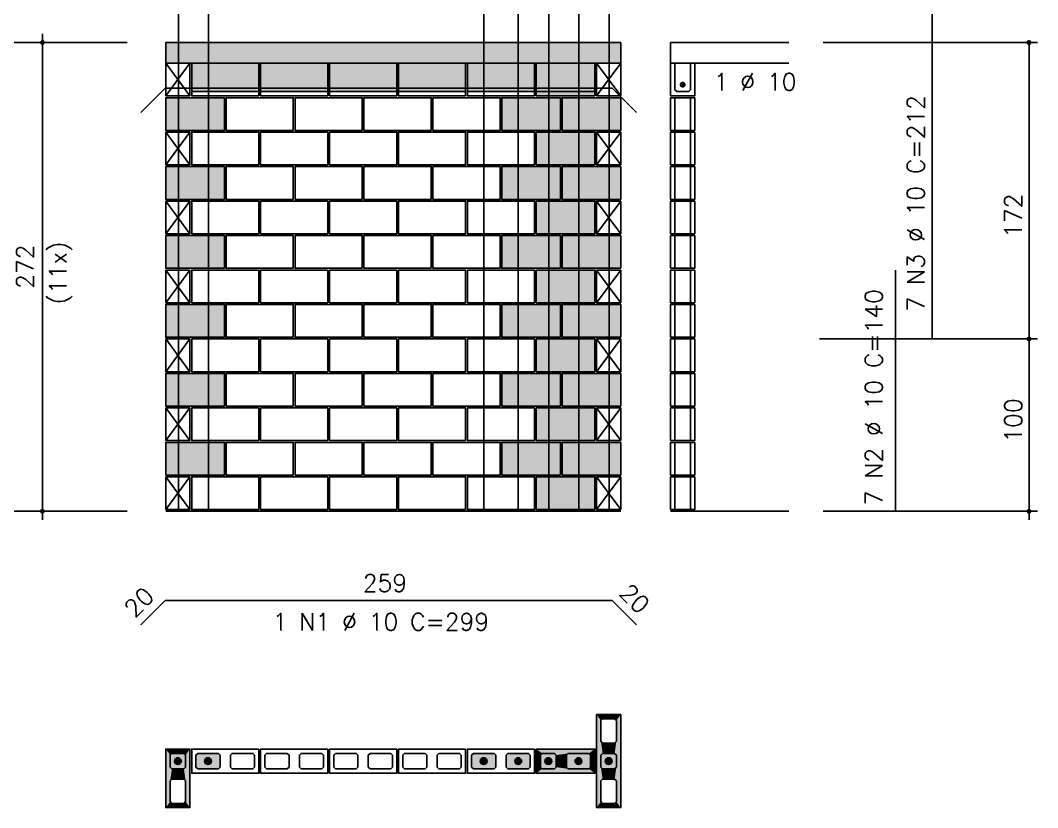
# Model space of a CAD drawing. Extents: x -2 to 121, y -2 to 61.
# Drawn here: x 22.64 to 34.45, y 46.16 to 55.3 of the extents above; entities that cross this region are included whole.
import ezdxf

# ---------------------------------------------------------------- set-up
doc = ezdxf.new("R2010")
doc.units = 0
doc.header["$MEASUREMENT"] = 0
for name, color, linetype in [('PENA_01', 1, 'CONTINUOUS'), ('PENA_02', 2, 'CONTINUOUS'), ('PENA_03', 3, 'CONTINUOUS'), ('PENA_05', 5, 'CONTINUOUS'), ('PENA_09', 254, 'CONTINUOUS'), ('PENA_11', 252, 'CONTINUOUS'), ('PENA_19', 240, 'CONTINUOUS'), ('PENA_21', 100, 'CONTINUOUS')]:
    doc.layers.add(name, color=color, linetype=linetype)
doc.styles.get("Standard").update_dxf_attribs({"font": 'ROMANS.SHX'})

msp = doc.modelspace()

# ---------------------------------------------------------------- linework, layer by layer
at = {"layer": 'PENA_01', "linetype": 'Continuous'}
for p, q in [((21.748168, 55.038473), (23.879032, 55.038473)), ((25.406524, 54.468473), (24.626524, 54.468473)), ((26.206524, 54.468473), (25.426524, 54.468473)), ((27.006524, 54.468473), (26.226524, 54.468473)), ((27.806524, 54.468473), (27.026524, 54.468473)), ((28.606524, 54.468473), (27.826524, 54.468473)), ((29.306524, 54.468473), (28.626524, 54.468473)), ((21.748168, 49.598473), (23.879032, 49.598473))]:
    msp.add_line(p, q, dxfattribs=at)
for points in [[(29.536524, 46.909194), (29.556524, 46.929194), (29.556524, 47.169194), (29.536524, 47.189194), (29.396524, 47.189194), (29.376524, 47.169194), (29.376524, 46.929194), (29.396524, 46.909194), (29.536524, 46.909194)], [(24.376524, 46.769194), (24.376524, 46.629194), (24.396524, 46.609194), (24.536524, 46.609194), (24.556524, 46.629194), (24.556524, 46.769194), (24.536524, 46.789194), (24.396524, 46.789194), (24.376524, 46.769194)], [(24.956524, 46.769194), (24.936524, 46.789194), (24.696524, 46.789194), (24.676524, 46.769194), (24.676524, 46.629194), (24.696524, 46.609194), (24.936524, 46.609194), (24.956524, 46.629194), (24.956524, 46.769194)], [(25.356524, 46.769194), (25.336524, 46.789194), (25.096524, 46.789194), (25.076524, 46.769194), (25.076524, 46.629194), (25.096524, 46.609194), (25.336524, 46.609194), (25.356524, 46.629194), (25.356524, 46.769194)], [(25.756524, 46.769194), (25.736524, 46.789194), (25.496524, 46.789194), (25.476524, 46.769194), (25.476524, 46.629194), (25.496524, 46.609194), (25.736524, 46.609194), (25.756524, 46.629194), (25.756524, 46.769194)], [(26.156524, 46.769194), (26.136524, 46.789194), (25.896524, 46.789194), (25.876524, 46.769194), (25.876524, 46.629194), (25.896524, 46.609194), (26.136524, 46.609194), (26.156524, 46.629194), (26.156524, 46.769194)], [(26.556524, 46.769194), (26.536524, 46.789194), (26.296524, 46.789194), (26.276524, 46.769194), (26.276524, 46.629194), (26.296524, 46.609194), (26.536524, 46.609194), (26.556524, 46.629194), (26.556524, 46.769194)], [(26.956524, 46.769194), (26.936524, 46.789194), (26.696524, 46.789194), (26.676524, 46.769194), (26.676524, 46.629194), (26.696524, 46.609194), (26.936524, 46.609194), (26.956524, 46.629194), (26.956524, 46.769194)], [(27.356524, 46.769194), (27.336524, 46.789194), (27.096524, 46.789194), (27.076524, 46.769194), (27.076524, 46.629194), (27.096524, 46.609194), (27.336524, 46.609194), (27.356524, 46.629194), (27.356524, 46.769194)], [(27.756524, 46.769194), (27.736524, 46.789194), (27.496524, 46.789194), (27.476524, 46.769194), (27.476524, 46.629194), (27.496524, 46.609194), (27.736524, 46.609194), (27.756524, 46.629194), (27.756524, 46.769194)], [(28.156524, 46.769194), (28.136524, 46.789194), (27.896524, 46.789194), (27.876524, 46.769194), (27.876524, 46.629194), (27.896524, 46.609194), (28.136524, 46.609194), (28.156524, 46.629194), (28.156524, 46.769194)], [(28.556524, 46.769194), (28.536524, 46.789194), (28.296524, 46.789194), (28.276524, 46.769194), (28.276524, 46.629194), (28.296524, 46.609194), (28.536524, 46.609194), (28.556524, 46.629194), (28.556524, 46.769194)], [(28.696524, 46.789194), (28.836524, 46.789194), (28.856524, 46.769194), (28.856524, 46.629194), (28.836524, 46.609194), (28.696524, 46.609194), (28.676524, 46.629194), (28.676524, 46.769194), (28.696524, 46.789194)], [(28.996524, 46.789194), (29.236524, 46.789194), (29.256524, 46.769194), (29.256524, 46.629194), (29.236524, 46.609194), (28.996524, 46.609194), (28.976524, 46.629194), (28.976524, 46.769194), (28.996524, 46.789194)], [(29.536524, 46.609194), (29.556524, 46.629194), (29.556524, 46.769194), (29.536524, 46.789194), (29.396524, 46.789194), (29.376524, 46.769194), (29.376524, 46.629194), (29.396524, 46.609194), (29.536524, 46.609194)], [(24.376524, 46.469194), (24.376524, 46.229194), (24.396524, 46.209194), (24.536524, 46.209194), (24.556524, 46.229194), (24.556524, 46.469194), (24.536524, 46.489194), (24.396524, 46.489194), (24.376524, 46.469194)], [(29.536524, 46.209194), (29.556524, 46.229194), (29.556524, 46.469194), (29.536524, 46.489194), (29.396524, 46.489194), (29.376524, 46.469194), (29.376524, 46.229194), (29.396524, 46.209194), (29.536524, 46.209194)]]:
    msp.add_lwpolyline(points, dxfattribs=at)
at = {"layer": 'PENA_02', "linetype": 'Continuous'}
for p, q in [((24.326524, 54.418473), (24.326524, 54.798473)), ((24.326524, 54.798473), (24.606524, 54.798473)), ((24.606524, 54.798473), (24.606524, 54.418473)), ((29.326524, 54.418473), (29.326524, 54.798473)), ((29.326524, 54.798473), (29.606524, 54.798473)), ((29.606524, 54.798473), (29.606524, 54.418473)), ((24.606524, 54.418473), (24.326524, 54.418473)), ((29.606524, 54.418473), (29.326524, 54.418473)), ((24.326524, 53.618473), (24.326524, 53.998473)), ((24.326524, 53.998473), (24.606524, 53.998473)), ((24.606524, 53.998473), (24.606524, 53.618473)), ((29.326524, 53.618473), (29.326524, 53.998473)), ((29.326524, 53.998473), (29.606524, 53.998473)), ((29.606524, 53.998473), (29.606524, 53.618473)), ((24.606524, 53.618473), (24.326524, 53.618473)), ((29.606524, 53.618473), (29.326524, 53.618473)), ((24.326524, 52.818473), (24.326524, 53.198473)), ((24.326524, 53.198473), (24.606524, 53.198473)), ((24.606524, 53.198473), (24.606524, 52.818473)), ((29.326524, 52.818473), (29.326524, 53.198473)), ((29.326524, 53.198473), (29.606524, 53.198473)), ((29.606524, 53.198473), (29.606524, 52.818473)), ((24.606524, 52.818473), (24.326524, 52.818473)), ((29.606524, 52.818473), (29.326524, 52.818473)), ((24.326524, 52.018473), (24.326524, 52.398473)), ((24.326524, 52.398473), (24.606524, 52.398473)), ((24.606524, 52.398473), (24.606524, 52.018473)), ((29.326524, 52.018473), (29.326524, 52.398473)), ((29.326524, 52.398473), (29.606524, 52.398473)), ((29.606524, 52.398473), (29.606524, 52.018473)), ((24.606524, 52.018473), (24.326524, 52.018473)), ((29.606524, 52.018473), (29.326524, 52.018473)), ((24.326524, 51.218473), (24.326524, 51.598473)), ((24.326524, 51.598473), (24.606524, 51.598473)), ((24.606524, 51.598473), (24.606524, 51.218473)), ((29.326524, 51.218473), (29.326524, 51.598473)), ((29.326524, 51.598473), (29.606524, 51.598473)), ((29.606524, 51.598473), (29.606524, 51.218473)), ((24.606524, 51.218473), (24.326524, 51.218473)), ((29.606524, 51.218473), (29.326524, 51.218473)), ((24.326524, 50.418473), (24.326524, 50.798473)), ((24.326524, 50.798473), (24.606524, 50.798473)), ((24.606524, 50.798473), (24.606524, 50.418473)), ((29.326524, 50.418473), (29.326524, 50.798473)), ((29.326524, 50.798473), (29.606524, 50.798473)), ((29.606524, 50.798473), (29.606524, 50.418473)), ((24.606524, 50.418473), (24.326524, 50.418473)), ((29.606524, 50.418473), (29.326524, 50.418473)), ((24.326524, 49.618473), (24.326524, 49.998473)), ((24.326524, 49.998473), (24.606524, 49.998473)), ((24.606524, 49.998473), (24.606524, 49.618473)), ((29.326524, 49.618473), (29.326524, 49.998473)), ((29.326524, 49.998473), (29.606524, 49.998473)), ((29.606524, 49.998473), (29.606524, 49.618473)), ((24.606524, 49.618473), (24.326524, 49.618473)), ((24.326524, 49.598473), (29.606524, 49.598473)), ((29.606524, 49.618473), (29.326524, 49.618473)), ((29.606524, 47.239194), (29.326524, 47.239194)), ((29.326524, 47.239194), (29.326524, 46.159194)), ((29.606524, 46.159194), (29.606524, 47.239194)), ((29.326524, 46.159194), (29.606524, 46.159194))]:
    msp.add_line(p, q, dxfattribs=at)
for points in [[(29.606524, 54.798473), (24.326524, 54.798473), (24.326524, 55.038473), (29.606524, 55.038473), (29.606524, 54.798473)], [(25.406524, 54.418473), (24.626524, 54.418473), (24.626524, 54.798473), (25.406524, 54.798473), (25.406524, 54.418473)], [(26.206524, 54.418473), (25.426524, 54.418473), (25.426524, 54.798473), (26.206524, 54.798473), (26.206524, 54.418473)], [(27.006524, 54.418473), (26.226524, 54.418473), (26.226524, 54.798473), (27.006524, 54.798473), (27.006524, 54.418473)], [(27.806524, 54.418473), (27.026524, 54.418473), (27.026524, 54.798473), (27.806524, 54.798473), (27.806524, 54.418473)], [(28.606524, 54.418473), (27.826524, 54.418473), (27.826524, 54.798473), (28.606524, 54.798473), (28.606524, 54.418473)], [(29.306524, 54.418473), (28.626524, 54.418473), (28.626524, 54.798473), (29.306524, 54.798473), (29.306524, 54.418473)], [(25.006524, 54.018473), (24.326524, 54.018473), (24.326524, 54.398473), (25.006524, 54.398473), (25.006524, 54.018473)], [(25.806524, 54.018473), (25.026524, 54.018473), (25.026524, 54.398473), (25.806524, 54.398473), (25.806524, 54.018473)], [(26.606524, 54.018473), (25.826524, 54.018473), (25.826524, 54.398473), (26.606524, 54.398473), (26.606524, 54.018473)], [(27.406524, 54.018473), (26.626524, 54.018473), (26.626524, 54.398473), (27.406524, 54.398473), (27.406524, 54.018473)], [(28.206524, 54.018473), (27.426524, 54.018473), (27.426524, 54.398473), (28.206524, 54.398473), (28.206524, 54.018473)], [(28.906524, 54.018473), (28.226524, 54.018473), (28.226524, 54.398473), (28.906524, 54.398473), (28.906524, 54.018473)], [(29.606524, 54.018473), (28.926524, 54.018473), (28.926524, 54.398473), (29.606524, 54.398473), (29.606524, 54.018473)], [(25.406524, 53.618473), (24.626524, 53.618473), (24.626524, 53.998473), (25.406524, 53.998473), (25.406524, 53.618473)], [(26.206524, 53.618473), (25.426524, 53.618473), (25.426524, 53.998473), (26.206524, 53.998473), (26.206524, 53.618473)], [(27.006524, 53.618473), (26.226524, 53.618473), (26.226524, 53.998473), (27.006524, 53.998473), (27.006524, 53.618473)], [(27.806524, 53.618473), (27.026524, 53.618473), (27.026524, 53.998473), (27.806524, 53.998473), (27.806524, 53.618473)], [(28.606524, 53.618473), (27.826524, 53.618473), (27.826524, 53.998473), (28.606524, 53.998473), (28.606524, 53.618473)], [(29.306524, 53.618473), (28.626524, 53.618473), (28.626524, 53.998473), (29.306524, 53.998473), (29.306524, 53.618473)], [(25.006524, 53.218473), (24.326524, 53.218473), (24.326524, 53.598473), (25.006524, 53.598473), (25.006524, 53.218473)], [(25.806524, 53.218473), (25.026524, 53.218473), (25.026524, 53.598473), (25.806524, 53.598473), (25.806524, 53.218473)], [(26.606524, 53.218473), (25.826524, 53.218473), (25.826524, 53.598473), (26.606524, 53.598473), (26.606524, 53.218473)], [(27.406524, 53.218473), (26.626524, 53.218473), (26.626524, 53.598473), (27.406524, 53.598473), (27.406524, 53.218473)], [(28.206524, 53.218473), (27.426524, 53.218473), (27.426524, 53.598473), (28.206524, 53.598473), (28.206524, 53.218473)], [(28.906524, 53.218473), (28.226524, 53.218473), (28.226524, 53.598473), (28.906524, 53.598473), (28.906524, 53.218473)], [(29.606524, 53.218473), (28.926524, 53.218473), (28.926524, 53.598473), (29.606524, 53.598473), (29.606524, 53.218473)], [(25.406524, 52.818473), (24.626524, 52.818473), (24.626524, 53.198473), (25.406524, 53.198473), (25.406524, 52.818473)], [(26.206524, 52.818473), (25.426524, 52.818473), (25.426524, 53.198473), (26.206524, 53.198473), (26.206524, 52.818473)], [(27.006524, 52.818473), (26.226524, 52.818473), (26.226524, 53.198473), (27.006524, 53.198473), (27.006524, 52.818473)], [(27.806524, 52.818473), (27.026524, 52.818473), (27.026524, 53.198473), (27.806524, 53.198473), (27.806524, 52.818473)], [(28.606524, 52.818473), (27.826524, 52.818473), (27.826524, 53.198473), (28.606524, 53.198473), (28.606524, 52.818473)], [(29.306524, 52.818473), (28.626524, 52.818473), (28.626524, 53.198473), (29.306524, 53.198473), (29.306524, 52.818473)], [(25.006524, 52.418473), (24.326524, 52.418473), (24.326524, 52.798473), (25.006524, 52.798473), (25.006524, 52.418473)], [(25.806524, 52.418473), (25.026524, 52.418473), (25.026524, 52.798473), (25.806524, 52.798473), (25.806524, 52.418473)], [(26.606524, 52.418473), (25.826524, 52.418473), (25.826524, 52.798473), (26.606524, 52.798473), (26.606524, 52.418473)], [(27.406524, 52.418473), (26.626524, 52.418473), (26.626524, 52.798473), (27.406524, 52.798473), (27.406524, 52.418473)], [(28.206524, 52.418473), (27.426524, 52.418473), (27.426524, 52.798473), (28.206524, 52.798473), (28.206524, 52.418473)], [(28.906524, 52.418473), (28.226524, 52.418473), (28.226524, 52.798473), (28.906524, 52.798473), (28.906524, 52.418473)], [(29.606524, 52.418473), (28.926524, 52.418473), (28.926524, 52.798473), (29.606524, 52.798473), (29.606524, 52.418473)], [(25.406524, 52.018473), (24.626524, 52.018473), (24.626524, 52.398473), (25.406524, 52.398473), (25.406524, 52.018473)], [(26.206524, 52.018473), (25.426524, 52.018473), (25.426524, 52.398473), (26.206524, 52.398473), (26.206524, 52.018473)], [(27.006524, 52.018473), (26.226524, 52.018473), (26.226524, 52.398473), (27.006524, 52.398473), (27.006524, 52.018473)], [(27.806524, 52.018473), (27.026524, 52.018473), (27.026524, 52.398473), (27.806524, 52.398473), (27.806524, 52.018473)], [(28.606524, 52.018473), (27.826524, 52.018473), (27.826524, 52.398473), (28.606524, 52.398473), (28.606524, 52.018473)], [(29.306524, 52.018473), (28.626524, 52.018473), (28.626524, 52.398473), (29.306524, 52.398473), (29.306524, 52.018473)], [(25.006524, 51.618473), (24.326524, 51.618473), (24.326524, 51.998473), (25.006524, 51.998473), (25.006524, 51.618473)], [(25.806524, 51.618473), (25.026524, 51.618473), (25.026524, 51.998473), (25.806524, 51.998473), (25.806524, 51.618473)], [(26.606524, 51.618473), (25.826524, 51.618473), (25.826524, 51.998473), (26.606524, 51.998473), (26.606524, 51.618473)], [(27.406524, 51.618473), (26.626524, 51.618473), (26.626524, 51.998473), (27.406524, 51.998473), (27.406524, 51.618473)], [(28.206524, 51.618473), (27.426524, 51.618473), (27.426524, 51.998473), (28.206524, 51.998473), (28.206524, 51.618473)], [(28.906524, 51.618473), (28.226524, 51.618473), (28.226524, 51.998473), (28.906524, 51.998473), (28.906524, 51.618473)], [(29.606524, 51.618473), (28.926524, 51.618473), (28.926524, 51.998473), (29.606524, 51.998473), (29.606524, 51.618473)], [(25.406524, 51.218473), (24.626524, 51.218473), (24.626524, 51.598473), (25.406524, 51.598473), (25.406524, 51.218473)], [(26.206524, 51.218473), (25.426524, 51.218473), (25.426524, 51.598473), (26.206524, 51.598473), (26.206524, 51.218473)], [(27.006524, 51.218473), (26.226524, 51.218473), (26.226524, 51.598473), (27.006524, 51.598473), (27.006524, 51.218473)], [(27.806524, 51.218473), (27.026524, 51.218473), (27.026524, 51.598473), (27.806524, 51.598473), (27.806524, 51.218473)], [(28.606524, 51.218473), (27.826524, 51.218473), (27.826524, 51.598473), (28.606524, 51.598473), (28.606524, 51.218473)], [(29.306524, 51.218473), (28.626524, 51.218473), (28.626524, 51.598473), (29.306524, 51.598473), (29.306524, 51.218473)], [(25.006524, 50.818473), (24.326524, 50.818473), (24.326524, 51.198473), (25.006524, 51.198473), (25.006524, 50.818473)], [(25.806524, 50.818473), (25.026524, 50.818473), (25.026524, 51.198473), (25.806524, 51.198473), (25.806524, 50.818473)], [(26.606524, 50.818473), (25.826524, 50.818473), (25.826524, 51.198473), (26.606524, 51.198473), (26.606524, 50.818473)], [(27.406524, 50.818473), (26.626524, 50.818473), (26.626524, 51.198473), (27.406524, 51.198473), (27.406524, 50.818473)], [(28.206524, 50.818473), (27.426524, 50.818473), (27.426524, 51.198473), (28.206524, 51.198473), (28.206524, 50.818473)], [(28.906524, 50.818473), (28.226524, 50.818473), (28.226524, 51.198473), (28.906524, 51.198473), (28.906524, 50.818473)], [(29.606524, 50.818473), (28.926524, 50.818473), (28.926524, 51.198473), (29.606524, 51.198473), (29.606524, 50.818473)], [(25.406524, 50.418473), (24.626524, 50.418473), (24.626524, 50.798473), (25.406524, 50.798473), (25.406524, 50.418473)], [(26.206524, 50.418473), (25.426524, 50.418473), (25.426524, 50.798473), (26.206524, 50.798473), (26.206524, 50.418473)], [(27.006524, 50.418473), (26.226524, 50.418473), (26.226524, 50.798473), (27.006524, 50.798473), (27.006524, 50.418473)], [(27.806524, 50.418473), (27.026524, 50.418473), (27.026524, 50.798473), (27.806524, 50.798473), (27.806524, 50.418473)], [(28.606524, 50.418473), (27.826524, 50.418473), (27.826524, 50.798473), (28.606524, 50.798473), (28.606524, 50.418473)], [(29.306524, 50.418473), (28.626524, 50.418473), (28.626524, 50.798473), (29.306524, 50.798473), (29.306524, 50.418473)], [(25.006524, 50.018473), (24.326524, 50.018473), (24.326524, 50.398473), (25.006524, 50.398473), (25.006524, 50.018473)], [(25.806524, 50.018473), (25.026524, 50.018473), (25.026524, 50.398473), (25.806524, 50.398473), (25.806524, 50.018473)], [(26.606524, 50.018473), (25.826524, 50.018473), (25.826524, 50.398473), (26.606524, 50.398473), (26.606524, 50.018473)], [(27.406524, 50.018473), (26.626524, 50.018473), (26.626524, 50.398473), (27.406524, 50.398473), (27.406524, 50.018473)], [(28.206524, 50.018473), (27.426524, 50.018473), (27.426524, 50.398473), (28.206524, 50.398473), (28.206524, 50.018473)], [(28.906524, 50.018473), (28.226524, 50.018473), (28.226524, 50.398473), (28.906524, 50.398473), (28.906524, 50.018473)], [(29.606524, 50.018473), (28.926524, 50.018473), (28.926524, 50.398473), (29.606524, 50.398473), (29.606524, 50.018473)], [(25.406524, 49.618473), (24.626524, 49.618473), (24.626524, 49.998473), (25.406524, 49.998473), (25.406524, 49.618473)], [(26.206524, 49.618473), (25.426524, 49.618473), (25.426524, 49.998473), (26.206524, 49.998473), (26.206524, 49.618473)], [(27.006524, 49.618473), (26.226524, 49.618473), (26.226524, 49.998473), (27.006524, 49.998473), (27.006524, 49.618473)], [(27.806524, 49.618473), (27.026524, 49.618473), (27.026524, 49.998473), (27.806524, 49.998473), (27.806524, 49.618473)], [(28.606524, 49.618473), (27.826524, 49.618473), (27.826524, 49.998473), (28.606524, 49.998473), (28.606524, 49.618473)], [(29.306524, 49.618473), (28.626524, 49.618473), (28.626524, 49.998473), (29.306524, 49.998473), (29.306524, 49.618473)], [(24.326524, 46.839194), (24.326524, 46.159194), (24.606524, 46.159194), (24.606524, 46.839194), (24.326524, 46.839194)], [(25.406524, 46.839194), (24.626524, 46.839194), (24.626524, 46.559194), (25.406524, 46.559194), (25.406524, 46.839194)], [(26.206524, 46.839194), (25.426524, 46.839194), (25.426524, 46.559194), (26.206524, 46.559194), (26.206524, 46.839194)], [(27.006524, 46.839194), (26.226524, 46.839194), (26.226524, 46.559194), (27.006524, 46.559194), (27.006524, 46.839194)], [(27.806524, 46.839194), (27.026524, 46.839194), (27.026524, 46.559194), (27.806524, 46.559194), (27.806524, 46.839194)], [(28.606524, 46.839194), (27.826524, 46.839194), (27.826524, 46.559194), (28.606524, 46.559194), (28.606524, 46.839194)], [(28.626524, 46.839194), (29.306524, 46.839194), (29.306524, 46.559194), (28.626524, 46.559194), (28.626524, 46.839194)]]:
    msp.add_lwpolyline(points, dxfattribs=at)
for centre, radius in [((22.894314, 55.038473), 0.02), ((22.894314, 55.038473), 0.01), ((34.34652, 55.038473), 0.02), ((34.34652, 55.038473), 0.01), ((34.34652, 51.598473), 0.02), ((34.34652, 51.598473), 0.01), ((22.894314, 49.598473), 0.02), ((22.894314, 49.598473), 0.01), ((34.34652, 49.598473), 0.02), ((34.34652, 49.598473), 0.01)]:
    msp.add_circle(centre, radius, dxfattribs=at)
at = {"layer": 'PENA_03', "linetype": 'Continuous'}
for p, q in [((22.894314, 49.497941), (22.894314, 55.138473)), ((30.186524, 55.038473), (30.186524, 54.418473)), ((30.186524, 55.038473), (31.557203, 55.038473)), ((31.957203, 55.038473), (34.44652, 55.038473)), ((34.34652, 49.497941), (34.34652, 55.038473)), ((24.606524, 54.418473), (24.326524, 54.798473)), ((24.326524, 54.418473), (24.606524, 54.798473)), ((29.606524, 54.418473), (29.326524, 54.798473)), ((29.326524, 54.418473), (29.606524, 54.798473)), ((30.186524, 54.798473), (31.557203, 54.798473)), ((30.236524, 54.018473), (30.236524, 54.398473)), ((30.416524, 54.018473), (30.416524, 54.398473)), ((24.606524, 53.618473), (24.326524, 53.998473)), ((24.326524, 53.618473), (24.606524, 53.998473)), ((29.606524, 53.618473), (29.326524, 53.998473)), ((29.326524, 53.618473), (29.606524, 53.998473)), ((30.236524, 53.618473), (30.236524, 53.998473)), ((30.416524, 53.618473), (30.416524, 53.998473)), ((30.236524, 53.218473), (30.236524, 53.598473)), ((30.416524, 53.218473), (30.416524, 53.598473)), ((24.606524, 52.818473), (24.326524, 53.198473)), ((24.326524, 52.818473), (24.606524, 53.198473)), ((29.606524, 52.818473), (29.326524, 53.198473)), ((29.326524, 52.818473), (29.606524, 53.198473)), ((30.236524, 52.818473), (30.236524, 53.198473)), ((30.416524, 52.818473), (30.416524, 53.198473)), ((30.236524, 52.418473), (30.236524, 52.798473)), ((30.416524, 52.418473), (30.416524, 52.798473)), ((24.606524, 52.018473), (24.326524, 52.398473)), ((24.326524, 52.018473), (24.606524, 52.398473)), ((29.606524, 52.018473), (29.326524, 52.398473)), ((29.326524, 52.018473), (29.606524, 52.398473)), ((30.236524, 52.018473), (30.236524, 52.398473)), ((30.416524, 52.018473), (30.416524, 52.398473)), ((30.236524, 51.618473), (30.236524, 51.998473)), ((30.416524, 51.618473), (30.416524, 51.998473)), ((24.606524, 51.218473), (24.326524, 51.598473)), ((24.326524, 51.218473), (24.606524, 51.598473)), ((29.606524, 51.218473), (29.326524, 51.598473)), ((29.326524, 51.218473), (29.606524, 51.598473)), ((30.236524, 51.218473), (30.236524, 51.598473)), ((30.416524, 51.218473), (30.416524, 51.598473)), ((31.915272, 51.598473), (34.44652, 51.598473)), ((30.236524, 50.818473), (30.236524, 51.198473)), ((30.416524, 50.818473), (30.416524, 51.198473)), ((24.606524, 50.418473), (24.326524, 50.798473)), ((24.326524, 50.418473), (24.606524, 50.798473)), ((29.606524, 50.418473), (29.326524, 50.798473)), ((29.326524, 50.418473), (29.606524, 50.798473)), ((30.236524, 50.418473), (30.236524, 50.798473)), ((30.416524, 50.418473), (30.416524, 50.798473)), ((30.236524, 50.018473), (30.236524, 50.398473)), ((30.416524, 50.018473), (30.416524, 50.398473)), ((24.606524, 49.618473), (24.326524, 49.998473)), ((24.326524, 49.618473), (24.606524, 49.998473)), ((29.606524, 49.618473), (29.326524, 49.998473)), ((29.326524, 49.618473), (29.606524, 49.998473)), ((30.236524, 49.618473), (30.236524, 49.998473)), ((30.416524, 49.618473), (30.416524, 49.998473)), ((30.186524, 49.598473), (31.557203, 49.598473)), ((31.957203, 49.598473), (34.44652, 49.598473))]:
    msp.add_line(p, q, dxfattribs=at)
for points in [[(30.186524, 54.418473), (30.466524, 54.418473), (30.466524, 54.798473)], [(30.416524, 54.798473), (30.416524, 54.488473), (30.396524, 54.468473), (30.256524, 54.468473), (30.236524, 54.488473), (30.236524, 54.798473)], [(30.351073, 54.549463), (30.348912, 54.559632), (30.342801, 54.568042), (30.333798, 54.57324), (30.32346, 54.574326), (30.313573, 54.571114), (30.305848, 54.564158), (30.301619, 54.554661), (30.301619, 54.544265), (30.305848, 54.534769), (30.313573, 54.527813), (30.32346, 54.5246), (30.333798, 54.525687), (30.342801, 54.530885), (30.348912, 54.539295), (30.351073, 54.549463)], [(30.186524, 54.018473), (30.466524, 54.018473), (30.466524, 54.398473), (30.186524, 54.398473), (30.186524, 54.018473)], [(30.186524, 53.618473), (30.466524, 53.618473), (30.466524, 53.998473), (30.186524, 53.998473), (30.186524, 53.618473)], [(30.186524, 53.218473), (30.466524, 53.218473), (30.466524, 53.598473), (30.186524, 53.598473), (30.186524, 53.218473)], [(30.186524, 52.818473), (30.466524, 52.818473), (30.466524, 53.198473), (30.186524, 53.198473), (30.186524, 52.818473)], [(30.186524, 52.418473), (30.466524, 52.418473), (30.466524, 52.798473), (30.186524, 52.798473), (30.186524, 52.418473)], [(30.186524, 52.018473), (30.466524, 52.018473), (30.466524, 52.398473), (30.186524, 52.398473), (30.186524, 52.018473)], [(30.186524, 51.618473), (30.466524, 51.618473), (30.466524, 51.998473), (30.186524, 51.998473), (30.186524, 51.618473)], [(30.186524, 51.218473), (30.466524, 51.218473), (30.466524, 51.598473), (30.186524, 51.598473), (30.186524, 51.218473)], [(30.186524, 50.818473), (30.466524, 50.818473), (30.466524, 51.198473), (30.186524, 51.198473), (30.186524, 50.818473)], [(30.186524, 50.418473), (30.466524, 50.418473), (30.466524, 50.798473), (30.186524, 50.798473), (30.186524, 50.418473)], [(30.186524, 50.018473), (30.466524, 50.018473), (30.466524, 50.398473), (30.186524, 50.398473), (30.186524, 50.018473)], [(30.186524, 49.618473), (30.466524, 49.618473), (30.466524, 49.998473), (30.186524, 49.998473), (30.186524, 49.618473)], [(24.536524, 46.609194), (24.556524, 46.629194), (24.556524, 46.769194), (24.536524, 46.789194), (24.396524, 46.789194), (24.376524, 46.769194), (24.376524, 46.629194), (24.396524, 46.609194), (24.536524, 46.609194)], [(24.956524, 46.769194), (24.936524, 46.789194), (24.696524, 46.789194), (24.676524, 46.769194), (24.676524, 46.629194), (24.696524, 46.609194), (24.936524, 46.609194), (24.956524, 46.629194), (24.956524, 46.769194)], [(28.156524, 46.769194), (28.136524, 46.789194), (27.896524, 46.789194), (27.876524, 46.769194), (27.876524, 46.629194), (27.896524, 46.609194), (28.136524, 46.609194), (28.156524, 46.629194), (28.156524, 46.769194)], [(28.556524, 46.769194), (28.536524, 46.789194), (28.296524, 46.789194), (28.276524, 46.769194), (28.276524, 46.629194), (28.296524, 46.609194), (28.536524, 46.609194), (28.556524, 46.629194), (28.556524, 46.769194)], [(28.836524, 46.609194), (28.856524, 46.629194), (28.856524, 46.769194), (28.836524, 46.789194), (28.696524, 46.789194), (28.676524, 46.769194), (28.676524, 46.629194), (28.696524, 46.609194), (28.836524, 46.609194)], [(29.256524, 46.769194), (29.236524, 46.789194), (28.996524, 46.789194), (28.976524, 46.769194), (28.976524, 46.629194), (28.996524, 46.609194), (29.236524, 46.609194), (29.256524, 46.629194), (29.256524, 46.769194)], [(29.536524, 46.609194), (29.556524, 46.629194), (29.556524, 46.769194), (29.536524, 46.789194), (29.396524, 46.789194), (29.376524, 46.769194), (29.376524, 46.629194), (29.396524, 46.609194), (29.536524, 46.609194)]]:
    msp.add_lwpolyline(points, dxfattribs=at)
for centre, radius in [((30.326073, 54.549463), 0.025), ((24.466524, 46.699194), 0.04), ((24.816524, 46.699194), 0.04), ((28.016524, 46.699194), 0.04), ((28.416524, 46.699194), 0.04), ((28.766524, 46.699194), 0.04), ((29.116524, 46.699194), 0.04), ((29.466524, 46.699194), 0.04)]:
    msp.add_circle(centre, radius, dxfattribs=at)
for points in [[(30.351073, 54.549463), (30.305848, 54.564158), (30.301619, 54.554661)], [(30.351073, 54.549463), (30.313573, 54.571114), (30.302581, 54.558014)], [(30.351073, 54.549463), (30.302581, 54.558014), (30.302581, 54.540913)], [(30.351073, 54.549463), (30.313573, 54.571114), (30.305848, 54.564158)], [(30.351073, 54.549463), (30.32346, 54.574326), (30.313573, 54.571114)], [(30.351073, 54.549463), (30.330414, 54.574083), (30.313573, 54.571114)], [(30.351073, 54.549463), (30.333798, 54.57324), (30.32346, 54.574326)], [(30.351073, 54.549463), (30.345224, 54.565533), (30.330414, 54.574083)], [(30.351073, 54.549463), (30.342801, 54.568042), (30.333798, 54.57324)], [(30.351073, 54.549463), (30.348912, 54.559632), (30.342801, 54.568042)], [(30.351073, 54.549463), (30.301619, 54.554661), (30.301619, 54.544265)], [(30.351073, 54.549463), (30.301619, 54.544265), (30.305848, 54.534769)], [(30.351073, 54.549463), (30.302581, 54.540913), (30.313573, 54.527813)], [(30.351073, 54.549463), (30.305848, 54.534769), (30.313573, 54.527813)], [(30.351073, 54.549463), (30.313573, 54.527813), (30.330414, 54.524843)], [(30.351073, 54.549463), (30.313573, 54.527813), (30.32346, 54.5246)], [(30.351073, 54.549463), (30.32346, 54.5246), (30.333798, 54.525687)], [(30.351073, 54.549463), (30.330414, 54.524843), (30.345224, 54.533393)], [(30.351073, 54.549463), (30.333798, 54.525687), (30.342801, 54.530885)], [(30.351073, 54.549463), (30.342801, 54.530885), (30.348912, 54.539295)], [(30.351073, 54.549463), (30.345224, 54.533393), (30.351073, 54.549463)], [(30.351073, 54.549463), (30.348912, 54.539295), (30.351073, 54.549463)], [(24.506524, 46.699194), (24.446524, 46.733835), (24.428936, 46.712874)], [(24.506524, 46.699194), (24.428936, 46.712874), (24.428936, 46.685513)], [(24.506524, 46.699194), (24.428936, 46.685513), (24.446524, 46.664553)], [(24.506524, 46.699194), (24.47347, 46.738586), (24.446524, 46.733835)], [(24.506524, 46.699194), (24.446524, 46.664553), (24.47347, 46.659801)], [(24.506524, 46.699194), (24.497166, 46.724905), (24.47347, 46.738586)], [(24.506524, 46.699194), (24.47347, 46.659801), (24.497166, 46.673482)], [(24.506524, 46.699194), (24.497166, 46.673482), (24.506524, 46.699194)], [(24.856524, 46.699194), (24.796524, 46.733835), (24.778936, 46.712874)], [(24.856524, 46.699194), (24.778936, 46.712874), (24.778936, 46.685513)], [(24.856524, 46.699194), (24.778936, 46.685513), (24.796524, 46.664553)], [(24.856524, 46.699194), (24.82347, 46.738586), (24.796524, 46.733835)], [(24.856524, 46.699194), (24.796524, 46.664553), (24.82347, 46.659801)], [(24.856524, 46.699194), (24.847166, 46.724905), (24.82347, 46.738586)], [(24.856524, 46.699194), (24.82347, 46.659801), (24.847166, 46.673482)], [(24.856524, 46.699194), (24.847166, 46.673482), (24.856524, 46.699194)], [(28.056524, 46.699194), (27.996524, 46.733835), (27.978936, 46.712874)], [(28.056524, 46.699194), (27.978936, 46.712874), (27.978936, 46.685513)], [(28.056524, 46.699194), (27.978936, 46.685513), (27.996524, 46.664553)], [(28.056524, 46.699194), (28.02347, 46.738586), (27.996524, 46.733835)], [(28.056524, 46.699194), (27.996524, 46.664553), (28.02347, 46.659801)], [(28.056524, 46.699194), (28.047166, 46.724905), (28.02347, 46.738586)], [(28.056524, 46.699194), (28.02347, 46.659801), (28.047166, 46.673482)], [(28.056524, 46.699194), (28.047166, 46.673482), (28.056524, 46.699194)], [(28.456524, 46.699194), (28.396524, 46.733835), (28.378936, 46.712874)], [(28.456524, 46.699194), (28.378936, 46.712874), (28.378936, 46.685513)], [(28.456524, 46.699194), (28.378936, 46.685513), (28.396524, 46.664553)], [(28.456524, 46.699194), (28.42347, 46.738586), (28.396524, 46.733835)], [(28.456524, 46.699194), (28.396524, 46.664553), (28.42347, 46.659801)], [(28.456524, 46.699194), (28.447166, 46.724905), (28.42347, 46.738586)], [(28.456524, 46.699194), (28.42347, 46.659801), (28.447166, 46.673482)], [(28.456524, 46.699194), (28.447166, 46.673482), (28.456524, 46.699194)], [(28.806524, 46.699194), (28.746524, 46.733835), (28.728936, 46.712874)], [(28.806524, 46.699194), (28.728936, 46.712874), (28.728936, 46.685513)], [(28.806524, 46.699194), (28.728936, 46.685513), (28.746524, 46.664553)], [(28.806524, 46.699194), (28.77347, 46.738586), (28.746524, 46.733835)], [(28.806524, 46.699194), (28.746524, 46.664553), (28.77347, 46.659801)], [(28.806524, 46.699194), (28.797166, 46.724905), (28.77347, 46.738586)], [(28.806524, 46.699194), (28.77347, 46.659801), (28.797166, 46.673482)], [(28.806524, 46.699194), (28.797166, 46.673482), (28.806524, 46.699194)], [(29.156524, 46.699194), (29.096524, 46.733835), (29.078936, 46.712874)], [(29.156524, 46.699194), (29.078936, 46.712874), (29.078936, 46.685513)], [(29.156524, 46.699194), (29.078936, 46.685513), (29.096524, 46.664553)], [(29.156524, 46.699194), (29.12347, 46.738586), (29.096524, 46.733835)], [(29.156524, 46.699194), (29.096524, 46.664553), (29.12347, 46.659801)], [(29.156524, 46.699194), (29.147166, 46.724905), (29.12347, 46.738586)], [(29.156524, 46.699194), (29.12347, 46.659801), (29.147166, 46.673482)], [(29.156524, 46.699194), (29.147166, 46.673482), (29.156524, 46.699194)], [(29.506524, 46.699194), (29.446524, 46.733835), (29.428936, 46.712874)], [(29.506524, 46.699194), (29.428936, 46.712874), (29.428936, 46.685513)], [(29.506524, 46.699194), (29.428936, 46.685513), (29.446524, 46.664553)], [(29.506524, 46.699194), (29.47347, 46.738586), (29.446524, 46.733835)], [(29.506524, 46.699194), (29.446524, 46.664553), (29.47347, 46.659801)], [(29.506524, 46.699194), (29.497166, 46.724905), (29.47347, 46.738586)], [(29.506524, 46.699194), (29.47347, 46.659801), (29.497166, 46.673482)], [(29.506524, 46.699194), (29.497166, 46.673482), (29.506524, 46.699194)]]:
    msp.add_solid(points, dxfattribs=at)
at = {"layer": 'PENA_05', "linetype": 'Continuous'}
for p, q in [((33.222769, 51.595551), (33.222769, 55.835551)), ((24.035943, 54.225496), (24.318785, 54.508339)), ((24.318785, 54.508339), (29.506354, 54.508528)), ((29.506354, 54.508528), (29.789197, 54.225685)), ((32.796845, 49.598473), (32.796845, 52.398473)), ((24.035943, 48.281877), (24.318785, 48.56472)), ((24.318785, 48.56472), (29.506354, 48.564909)), ((29.506354, 48.564909), (29.789197, 48.282066))]:
    msp.add_line(p, q, dxfattribs=at)
for points in [[(24.471772, 49.598473), (24.471772, 55.838473)], [(24.821772, 49.598473), (24.821772, 55.838473)], [(28.016524, 49.598473), (28.016524, 55.838473)], [(28.416524, 49.598473), (28.416524, 55.838473)], [(28.771772, 49.598473), (28.771772, 55.838473)], [(29.121772, 49.598473), (29.121772, 55.838473)], [(29.471772, 49.598473), (29.471772, 55.838473)]]:
    msp.add_lwpolyline(points, dxfattribs=at)
at = {"layer": 'PENA_09', "linetype": 'Continuous'}
for points in [[(25.406524, 54.468473), (24.626524, 54.468473), (24.626524, 54.798473), (25.406524, 54.798473), (25.406524, 54.468473)], [(26.206524, 54.468473), (25.426524, 54.468473), (25.426524, 54.798473), (26.206524, 54.798473), (26.206524, 54.468473)], [(27.006524, 54.468473), (26.226524, 54.468473), (26.226524, 54.798473), (27.006524, 54.798473), (27.006524, 54.468473)], [(27.806524, 54.468473), (27.026524, 54.468473), (27.026524, 54.798473), (27.806524, 54.798473), (27.806524, 54.468473)], [(28.606524, 54.468473), (27.826524, 54.468473), (27.826524, 54.798473), (28.606524, 54.798473), (28.606524, 54.468473)], [(29.306524, 54.468473), (28.626524, 54.468473), (28.626524, 54.798473), (29.306524, 54.798473), (29.306524, 54.468473)]]:
    msp.add_lwpolyline(points, dxfattribs=at)
for points in [[(25.406524, 54.468473), (24.626524, 54.468473), (24.626524, 54.798473)], [(25.406524, 54.468473), (24.626524, 54.798473), (25.406524, 54.798473)], [(25.406524, 54.468473), (25.406524, 54.798473), (25.406524, 54.468473)], [(26.206524, 54.468473), (25.426524, 54.468473), (25.426524, 54.798473)], [(26.206524, 54.468473), (25.426524, 54.798473), (26.206524, 54.798473)], [(26.206524, 54.468473), (26.206524, 54.798473), (26.206524, 54.468473)], [(27.006524, 54.468473), (26.226524, 54.468473), (26.226524, 54.798473)], [(27.006524, 54.468473), (26.226524, 54.798473), (27.006524, 54.798473)], [(27.006524, 54.468473), (27.006524, 54.798473), (27.006524, 54.468473)], [(27.806524, 54.468473), (27.026524, 54.468473), (27.026524, 54.798473)], [(27.806524, 54.468473), (27.026524, 54.798473), (27.806524, 54.798473)], [(27.806524, 54.468473), (27.806524, 54.798473), (27.806524, 54.468473)], [(28.606524, 54.468473), (27.826524, 54.468473), (27.826524, 54.798473)], [(28.606524, 54.468473), (27.826524, 54.798473), (28.606524, 54.798473)], [(28.606524, 54.468473), (28.606524, 54.798473), (28.606524, 54.468473)], [(29.306524, 54.468473), (28.626524, 54.468473), (28.626524, 54.798473)], [(29.306524, 54.468473), (28.626524, 54.798473), (29.306524, 54.798473)], [(29.306524, 54.468473), (29.306524, 54.798473), (29.306524, 54.468473)]]:
    msp.add_solid(points, dxfattribs=at)
at = {"layer": 'PENA_11', "linetype": 'Continuous'}
for points in [[(29.606524, 54.798473), (24.326524, 54.798473), (24.326524, 55.038473)], [(29.606524, 54.798473), (24.326524, 55.038473), (29.606524, 55.038473)], [(29.606524, 54.798473), (29.606524, 55.038473), (29.606524, 54.798473)], [(24.536524, 46.609194), (24.396524, 46.789194), (24.376524, 46.769194)], [(24.536524, 46.609194), (24.376524, 46.769194), (24.376524, 46.629194)], [(24.536524, 46.609194), (24.536524, 46.789194), (24.396524, 46.789194)], [(24.536524, 46.609194), (24.556524, 46.769194), (24.536524, 46.789194)], [(24.536524, 46.609194), (24.556524, 46.629194), (24.556524, 46.769194)], [(24.956524, 46.769194), (24.696524, 46.789194), (24.676524, 46.769194)], [(24.956524, 46.769194), (24.676524, 46.769194), (24.676524, 46.629194)], [(24.956524, 46.769194), (24.676524, 46.629194), (24.696524, 46.609194)], [(24.956524, 46.769194), (24.936524, 46.789194), (24.696524, 46.789194)], [(24.956524, 46.769194), (24.696524, 46.609194), (24.936524, 46.609194)], [(24.956524, 46.769194), (24.936524, 46.609194), (24.956524, 46.629194)], [(24.956524, 46.769194), (24.956524, 46.629194), (24.956524, 46.769194)], [(28.156524, 46.769194), (27.896524, 46.789194), (27.876524, 46.769194)], [(28.156524, 46.769194), (27.876524, 46.769194), (27.876524, 46.629194)], [(28.156524, 46.769194), (27.876524, 46.629194), (27.896524, 46.609194)], [(28.156524, 46.769194), (28.136524, 46.789194), (27.896524, 46.789194)], [(28.156524, 46.769194), (27.896524, 46.609194), (28.136524, 46.609194)], [(28.156524, 46.769194), (28.136524, 46.609194), (28.156524, 46.629194)], [(28.156524, 46.769194), (28.156524, 46.629194), (28.156524, 46.769194)], [(28.556524, 46.769194), (28.296524, 46.789194), (28.276524, 46.769194)], [(28.556524, 46.769194), (28.276524, 46.769194), (28.276524, 46.629194)], [(28.556524, 46.769194), (28.276524, 46.629194), (28.296524, 46.609194)], [(28.556524, 46.769194), (28.536524, 46.789194), (28.296524, 46.789194)], [(28.556524, 46.769194), (28.296524, 46.609194), (28.536524, 46.609194)], [(28.556524, 46.769194), (28.536524, 46.609194), (28.556524, 46.629194)], [(28.556524, 46.769194), (28.556524, 46.629194), (28.556524, 46.769194)], [(28.836524, 46.609194), (28.696524, 46.789194), (28.676524, 46.769194)], [(28.836524, 46.609194), (28.676524, 46.769194), (28.676524, 46.629194)], [(28.836524, 46.609194), (28.836524, 46.789194), (28.696524, 46.789194)], [(28.836524, 46.609194), (28.856524, 46.769194), (28.836524, 46.789194)], [(28.836524, 46.609194), (28.856524, 46.629194), (28.856524, 46.769194)], [(29.256524, 46.769194), (28.996524, 46.789194), (28.976524, 46.769194)], [(29.256524, 46.769194), (28.976524, 46.769194), (28.976524, 46.629194)], [(29.256524, 46.769194), (28.976524, 46.629194), (28.996524, 46.609194)], [(29.256524, 46.769194), (29.236524, 46.789194), (28.996524, 46.789194)], [(29.256524, 46.769194), (28.996524, 46.609194), (29.236524, 46.609194)], [(29.256524, 46.769194), (29.236524, 46.609194), (29.256524, 46.629194)], [(29.256524, 46.769194), (29.256524, 46.629194), (29.256524, 46.769194)], [(29.536524, 46.609194), (29.396524, 46.789194), (29.376524, 46.769194)], [(29.536524, 46.609194), (29.376524, 46.769194), (29.376524, 46.629194)], [(29.536524, 46.609194), (29.536524, 46.789194), (29.396524, 46.789194)], [(29.536524, 46.609194), (29.556524, 46.769194), (29.536524, 46.789194)], [(29.536524, 46.609194), (29.556524, 46.629194), (29.556524, 46.769194)], [(24.536524, 46.609194), (24.376524, 46.629194), (24.396524, 46.609194)], [(24.536524, 46.609194), (24.396524, 46.609194), (24.536524, 46.609194)], [(28.836524, 46.609194), (28.676524, 46.629194), (28.696524, 46.609194)], [(28.836524, 46.609194), (28.696524, 46.609194), (28.836524, 46.609194)], [(29.536524, 46.609194), (29.376524, 46.629194), (29.396524, 46.609194)], [(29.536524, 46.609194), (29.396524, 46.609194), (29.536524, 46.609194)]]:
    msp.add_solid(points, dxfattribs=at)
at = {"layer": 'PENA_19', "linetype": 'Continuous'}
for points in [[(29.466524, 46.159194), (29.466524, 46.209194), (29.396524, 46.209194), (29.376524, 46.229194), (29.376524, 46.469194), (29.396524, 46.489194), (29.466524, 46.489194), (29.466524, 46.609194), (29.396524, 46.609194), (29.376524, 46.629194), (29.376524, 46.769194), (29.396524, 46.789194), (29.466524, 46.789194), (29.466524, 46.909194), (29.396524, 46.909194), (29.376524, 46.929194), (29.376524, 47.169194), (29.396524, 47.189194), (29.466524, 47.189194), (29.466524, 47.239194), (29.326524, 47.239194), (29.326524, 46.159194), (29.466524, 46.159194)], [(29.466524, 46.159194), (29.466524, 46.209194), (29.536524, 46.209194), (29.556524, 46.229194), (29.556524, 46.469194), (29.536524, 46.489194), (29.466524, 46.489194), (29.466524, 46.609194), (29.536524, 46.609194), (29.556524, 46.629194), (29.556524, 46.769194), (29.536524, 46.789194), (29.466524, 46.789194), (29.466524, 46.909194), (29.536524, 46.909194), (29.556524, 46.929194), (29.556524, 47.169194), (29.536524, 47.189194), (29.466524, 47.189194), (29.466524, 47.239194), (29.606524, 47.239194), (29.606524, 46.159194), (29.466524, 46.159194)]]:
    msp.add_lwpolyline(points, dxfattribs=at)
for points in [[(29.466524, 47.239194), (29.326524, 47.239194), (29.396524, 47.189194)], [(29.396524, 47.189194), (29.326524, 47.239194), (29.376524, 47.169194)], [(29.326524, 47.239194), (29.376524, 46.229194), (29.376524, 47.169194)], [(29.326524, 46.159194), (29.376524, 46.229194), (29.326524, 47.239194)], [(29.466524, 47.189194), (29.466524, 47.239194), (29.396524, 47.189194)], [(29.606524, 47.239194), (29.536524, 47.189194), (29.466524, 47.189194)], [(29.606524, 47.239194), (29.466524, 47.189194), (29.466524, 47.239194)], [(29.606524, 47.239194), (29.556524, 47.169194), (29.536524, 47.189194)], [(29.556524, 46.929194), (29.606524, 47.239194), (29.556524, 46.769194)], [(29.556524, 46.769194), (29.606524, 47.239194), (29.556524, 46.629194)], [(29.606524, 47.239194), (29.556524, 46.469194), (29.556524, 46.629194)], [(29.606524, 47.239194), (29.556524, 46.229194), (29.556524, 46.469194)], [(29.606524, 46.159194), (29.556524, 46.229194), (29.606524, 47.239194)], [(29.606524, 47.239194), (29.556524, 46.929194), (29.556524, 47.169194)], [(29.376524, 47.169194), (29.376524, 46.229194), (29.376524, 46.469194)], [(29.376524, 46.469194), (29.376524, 47.169194), (29.376524, 46.629194)], [(29.376524, 46.629194), (29.376524, 47.169194), (29.376524, 46.769194)], [(29.376524, 47.169194), (29.376524, 46.929194), (29.376524, 46.769194)], [(29.396524, 46.789194), (29.376524, 46.929194), (29.376524, 46.769194)], [(29.396524, 46.789194), (29.396524, 46.909194), (29.376524, 46.929194)], [(29.466524, 46.789194), (29.396524, 46.909194), (29.396524, 46.789194)], [(29.466524, 46.789194), (29.466524, 46.909194), (29.396524, 46.909194)], [(29.466524, 46.789194), (29.536524, 46.909194), (29.536524, 46.789194)], [(29.536524, 46.909194), (29.466524, 46.789194), (29.466524, 46.909194)], [(29.536524, 46.909194), (29.556524, 46.929194), (29.536524, 46.789194)], [(29.536524, 46.789194), (29.556524, 46.929194), (29.556524, 46.769194)], [(29.396524, 46.609194), (29.376524, 46.629194), (29.396524, 46.489194)], [(29.396524, 46.489194), (29.376524, 46.629194), (29.376524, 46.469194)], [(29.396524, 46.609194), (29.396524, 46.489194), (29.466524, 46.489194)], [(29.396524, 46.609194), (29.466524, 46.489194), (29.466524, 46.609194)], [(29.536524, 46.489194), (29.466524, 46.489194), (29.536524, 46.609194)], [(29.466524, 46.489194), (29.466524, 46.609194), (29.536524, 46.609194)], [(29.556524, 46.629194), (29.556524, 46.469194), (29.536524, 46.489194)], [(29.556524, 46.629194), (29.536524, 46.489194), (29.536524, 46.609194)], [(29.396524, 46.209194), (29.376524, 46.229194), (29.326524, 46.159194)], [(29.396524, 46.209194), (29.326524, 46.159194), (29.466524, 46.159194)], [(29.396524, 46.209194), (29.466524, 46.159194), (29.466524, 46.209194)], [(29.466524, 46.159194), (29.536524, 46.209194), (29.606524, 46.159194)], [(29.466524, 46.159194), (29.466524, 46.209194), (29.536524, 46.209194)], [(29.606524, 46.159194), (29.536524, 46.209194), (29.556524, 46.229194)]]:
    msp.add_solid(points, dxfattribs=at)
at = {"layer": 'PENA_21', "linetype": 'Continuous'}
for points in [[(29.306524, 54.418473), (28.626524, 54.418473), (28.626524, 54.468473), (29.306524, 54.468473), (29.306524, 54.418473)], [(25.006524, 54.018473), (24.326524, 54.018473), (24.326524, 54.398473), (25.006524, 54.398473), (25.006524, 54.018473)], [(28.906524, 54.018473), (28.226524, 54.018473), (28.226524, 54.398473), (28.906524, 54.398473), (28.906524, 54.018473)], [(29.606524, 54.018473), (28.926524, 54.018473), (28.926524, 54.398473), (29.606524, 54.398473), (29.606524, 54.018473)], [(29.306524, 53.618473), (28.626524, 53.618473), (28.626524, 53.998473), (29.306524, 53.998473), (29.306524, 53.618473)], [(25.006524, 53.218473), (24.326524, 53.218473), (24.326524, 53.598473), (25.006524, 53.598473), (25.006524, 53.218473)], [(28.906524, 53.218473), (28.226524, 53.218473), (28.226524, 53.598473), (28.906524, 53.598473), (28.906524, 53.218473)], [(29.606524, 53.218473), (28.926524, 53.218473), (28.926524, 53.598473), (29.606524, 53.598473), (29.606524, 53.218473)], [(29.306524, 52.818473), (28.626524, 52.818473), (28.626524, 53.198473), (29.306524, 53.198473), (29.306524, 52.818473)], [(25.006524, 52.418473), (24.326524, 52.418473), (24.326524, 52.798473), (25.006524, 52.798473), (25.006524, 52.418473)], [(28.906524, 52.418473), (28.226524, 52.418473), (28.226524, 52.798473), (28.906524, 52.798473), (28.906524, 52.418473)], [(29.606524, 52.418473), (28.926524, 52.418473), (28.926524, 52.798473), (29.606524, 52.798473), (29.606524, 52.418473)], [(29.306524, 52.018473), (28.626524, 52.018473), (28.626524, 52.398473), (29.306524, 52.398473), (29.306524, 52.018473)], [(25.006524, 51.618473), (24.326524, 51.618473), (24.326524, 51.998473), (25.006524, 51.998473), (25.006524, 51.618473)], [(28.906524, 51.618473), (28.226524, 51.618473), (28.226524, 51.998473), (28.906524, 51.998473), (28.906524, 51.618473)], [(29.606524, 51.618473), (28.926524, 51.618473), (28.926524, 51.998473), (29.606524, 51.998473), (29.606524, 51.618473)], [(29.306524, 51.218473), (28.626524, 51.218473), (28.626524, 51.598473), (29.306524, 51.598473), (29.306524, 51.218473)], [(25.006524, 50.818473), (24.326524, 50.818473), (24.326524, 51.198473), (25.006524, 51.198473), (25.006524, 50.818473)], [(28.906524, 50.818473), (28.226524, 50.818473), (28.226524, 51.198473), (28.906524, 51.198473), (28.906524, 50.818473)], [(29.606524, 50.818473), (28.926524, 50.818473), (28.926524, 51.198473), (29.606524, 51.198473), (29.606524, 50.818473)], [(29.306524, 50.418473), (28.626524, 50.418473), (28.626524, 50.798473), (29.306524, 50.798473), (29.306524, 50.418473)], [(25.006524, 50.018473), (24.326524, 50.018473), (24.326524, 50.398473), (25.006524, 50.398473), (25.006524, 50.018473)], [(28.906524, 50.018473), (28.226524, 50.018473), (28.226524, 50.398473), (28.906524, 50.398473), (28.906524, 50.018473)], [(29.606524, 50.018473), (28.926524, 50.018473), (28.926524, 50.398473), (29.606524, 50.398473), (29.606524, 50.018473)], [(29.306524, 49.618473), (28.626524, 49.618473), (28.626524, 49.998473), (29.306524, 49.998473), (29.306524, 49.618473)], [(24.466524, 46.839194), (24.466524, 46.789194), (24.396524, 46.789194), (24.376524, 46.769194), (24.376524, 46.629194), (24.396524, 46.609194), (24.466524, 46.609194), (24.466524, 46.489194), (24.396524, 46.489194), (24.376524, 46.469194), (24.376524, 46.229194), (24.396524, 46.209194), (24.466524, 46.209194), (24.466524, 46.159194), (24.326524, 46.159194), (24.326524, 46.839194), (24.466524, 46.839194)], [(24.466524, 46.839194), (24.466524, 46.789194), (24.536524, 46.789194), (24.556524, 46.769194), (24.556524, 46.629194), (24.536524, 46.609194), (24.466524, 46.609194), (24.466524, 46.489194), (24.536524, 46.489194), (24.556524, 46.469194), (24.556524, 46.229194), (24.536524, 46.209194), (24.466524, 46.209194), (24.466524, 46.159194), (24.606524, 46.159194), (24.606524, 46.839194), (24.466524, 46.839194)], [(28.626524, 46.699194), (28.676524, 46.699194), (28.676524, 46.769194), (28.696524, 46.789194), (28.836524, 46.789194), (28.856524, 46.769194), (28.856524, 46.699194), (28.976524, 46.699194), (28.976524, 46.769194), (28.996524, 46.789194), (29.236524, 46.789194), (29.256524, 46.769194), (29.256524, 46.699194), (29.306524, 46.699194), (29.306524, 46.839194), (28.626524, 46.839194), (28.626524, 46.699194)], [(28.626524, 46.699194), (28.676524, 46.699194), (28.676524, 46.629194), (28.696524, 46.609194), (28.836524, 46.609194), (28.856524, 46.629194), (28.856524, 46.699194), (28.976524, 46.699194), (28.976524, 46.629194), (28.996524, 46.609194), (29.236524, 46.609194), (29.256524, 46.629194), (29.256524, 46.699194), (29.306524, 46.699194), (29.306524, 46.559194), (28.626524, 46.559194), (28.626524, 46.699194)]]:
    msp.add_lwpolyline(points, dxfattribs=at)
for points in [[(29.306524, 54.418473), (28.626524, 54.418473), (28.626524, 54.468473)], [(29.306524, 54.418473), (28.626524, 54.468473), (29.306524, 54.468473)], [(29.306524, 54.418473), (29.306524, 54.468473), (29.306524, 54.418473)], [(25.006524, 54.018473), (24.326524, 54.018473), (24.326524, 54.398473)], [(25.006524, 54.018473), (24.326524, 54.398473), (25.006524, 54.398473)], [(25.006524, 54.018473), (25.006524, 54.398473), (25.006524, 54.018473)], [(28.906524, 54.018473), (28.226524, 54.018473), (28.226524, 54.398473)], [(28.906524, 54.018473), (28.226524, 54.398473), (28.906524, 54.398473)], [(28.906524, 54.018473), (28.906524, 54.398473), (28.906524, 54.018473)], [(29.606524, 54.018473), (28.926524, 54.018473), (28.926524, 54.398473)], [(29.606524, 54.018473), (28.926524, 54.398473), (29.606524, 54.398473)], [(29.606524, 54.018473), (29.606524, 54.398473), (29.606524, 54.018473)], [(29.306524, 53.618473), (28.626524, 53.618473), (28.626524, 53.998473)], [(29.306524, 53.618473), (28.626524, 53.998473), (29.306524, 53.998473)], [(29.306524, 53.618473), (29.306524, 53.998473), (29.306524, 53.618473)], [(25.006524, 53.218473), (24.326524, 53.218473), (24.326524, 53.598473)], [(25.006524, 53.218473), (24.326524, 53.598473), (25.006524, 53.598473)], [(25.006524, 53.218473), (25.006524, 53.598473), (25.006524, 53.218473)], [(28.906524, 53.218473), (28.226524, 53.218473), (28.226524, 53.598473)], [(28.906524, 53.218473), (28.226524, 53.598473), (28.906524, 53.598473)], [(28.906524, 53.218473), (28.906524, 53.598473), (28.906524, 53.218473)], [(29.606524, 53.218473), (28.926524, 53.218473), (28.926524, 53.598473)], [(29.606524, 53.218473), (28.926524, 53.598473), (29.606524, 53.598473)], [(29.606524, 53.218473), (29.606524, 53.598473), (29.606524, 53.218473)], [(29.306524, 52.818473), (28.626524, 52.818473), (28.626524, 53.198473)], [(29.306524, 52.818473), (28.626524, 53.198473), (29.306524, 53.198473)], [(29.306524, 52.818473), (29.306524, 53.198473), (29.306524, 52.818473)], [(25.006524, 52.418473), (24.326524, 52.418473), (24.326524, 52.798473)], [(25.006524, 52.418473), (24.326524, 52.798473), (25.006524, 52.798473)], [(25.006524, 52.418473), (25.006524, 52.798473), (25.006524, 52.418473)], [(28.906524, 52.418473), (28.226524, 52.418473), (28.226524, 52.798473)], [(28.906524, 52.418473), (28.226524, 52.798473), (28.906524, 52.798473)], [(28.906524, 52.418473), (28.906524, 52.798473), (28.906524, 52.418473)], [(29.606524, 52.418473), (28.926524, 52.418473), (28.926524, 52.798473)], [(29.606524, 52.418473), (28.926524, 52.798473), (29.606524, 52.798473)], [(29.606524, 52.418473), (29.606524, 52.798473), (29.606524, 52.418473)], [(29.306524, 52.018473), (28.626524, 52.018473), (28.626524, 52.398473)], [(29.306524, 52.018473), (28.626524, 52.398473), (29.306524, 52.398473)], [(29.306524, 52.018473), (29.306524, 52.398473), (29.306524, 52.018473)], [(25.006524, 51.618473), (24.326524, 51.618473), (24.326524, 51.998473)], [(25.006524, 51.618473), (24.326524, 51.998473), (25.006524, 51.998473)], [(25.006524, 51.618473), (25.006524, 51.998473), (25.006524, 51.618473)], [(28.906524, 51.618473), (28.226524, 51.618473), (28.226524, 51.998473)], [(28.906524, 51.618473), (28.226524, 51.998473), (28.906524, 51.998473)], [(28.906524, 51.618473), (28.906524, 51.998473), (28.906524, 51.618473)], [(29.606524, 51.618473), (28.926524, 51.618473), (28.926524, 51.998473)], [(29.606524, 51.618473), (28.926524, 51.998473), (29.606524, 51.998473)], [(29.606524, 51.618473), (29.606524, 51.998473), (29.606524, 51.618473)], [(29.306524, 51.218473), (28.626524, 51.218473), (28.626524, 51.598473)], [(29.306524, 51.218473), (28.626524, 51.598473), (29.306524, 51.598473)], [(29.306524, 51.218473), (29.306524, 51.598473), (29.306524, 51.218473)], [(25.006524, 50.818473), (24.326524, 50.818473), (24.326524, 51.198473)], [(25.006524, 50.818473), (24.326524, 51.198473), (25.006524, 51.198473)], [(25.006524, 50.818473), (25.006524, 51.198473), (25.006524, 50.818473)], [(28.906524, 50.818473), (28.226524, 50.818473), (28.226524, 51.198473)], [(28.906524, 50.818473), (28.226524, 51.198473), (28.906524, 51.198473)], [(28.906524, 50.818473), (28.906524, 51.198473), (28.906524, 50.818473)], [(29.606524, 50.818473), (28.926524, 50.818473), (28.926524, 51.198473)], [(29.606524, 50.818473), (28.926524, 51.198473), (29.606524, 51.198473)], [(29.606524, 50.818473), (29.606524, 51.198473), (29.606524, 50.818473)], [(29.306524, 50.418473), (28.626524, 50.418473), (28.626524, 50.798473)], [(29.306524, 50.418473), (28.626524, 50.798473), (29.306524, 50.798473)], [(29.306524, 50.418473), (29.306524, 50.798473), (29.306524, 50.418473)], [(25.006524, 50.018473), (24.326524, 50.018473), (24.326524, 50.398473)], [(25.006524, 50.018473), (24.326524, 50.398473), (25.006524, 50.398473)], [(25.006524, 50.018473), (25.006524, 50.398473), (25.006524, 50.018473)], [(28.906524, 50.018473), (28.226524, 50.018473), (28.226524, 50.398473)], [(28.906524, 50.018473), (28.226524, 50.398473), (28.906524, 50.398473)], [(28.906524, 50.018473), (28.906524, 50.398473), (28.906524, 50.018473)], [(29.606524, 50.018473), (28.926524, 50.018473), (28.926524, 50.398473)], [(29.606524, 50.018473), (28.926524, 50.398473), (29.606524, 50.398473)], [(29.606524, 50.018473), (29.606524, 50.398473), (29.606524, 50.018473)], [(29.306524, 49.618473), (28.626524, 49.618473), (28.626524, 49.998473)], [(29.306524, 49.618473), (28.626524, 49.998473), (29.306524, 49.998473)], [(29.306524, 49.618473), (29.306524, 49.998473), (29.306524, 49.618473)], [(24.396524, 46.789194), (24.376524, 46.769194), (24.326524, 46.839194)], [(24.396524, 46.789194), (24.326524, 46.839194), (24.466524, 46.839194)], [(24.326524, 46.839194), (24.376524, 46.769194), (24.326524, 46.159194)], [(24.326524, 46.159194), (24.376524, 46.769194), (24.376524, 46.229194)], [(24.376524, 46.229194), (24.376524, 46.769194), (24.376524, 46.629194)], [(24.396524, 46.789194), (24.466524, 46.839194), (24.466524, 46.789194)], [(24.606524, 46.839194), (24.466524, 46.839194), (24.536524, 46.789194)], [(24.536524, 46.789194), (24.466524, 46.839194), (24.466524, 46.789194)], [(24.556524, 46.769194), (24.606524, 46.839194), (24.536524, 46.789194)], [(24.606524, 46.159194), (24.606524, 46.839194), (24.556524, 46.769194)], [(24.556524, 46.629194), (24.606524, 46.159194), (24.556524, 46.769194)], [(29.306524, 46.839194), (28.626524, 46.839194), (28.696524, 46.789194)], [(28.626524, 46.839194), (28.626524, 46.699194), (28.676524, 46.699194)], [(28.626524, 46.839194), (28.676524, 46.699194), (28.676524, 46.769194)], [(28.626524, 46.839194), (28.676524, 46.769194), (28.696524, 46.789194)], [(29.306524, 46.839194), (28.696524, 46.789194), (28.836524, 46.789194)], [(29.306524, 46.839194), (28.836524, 46.789194), (28.856524, 46.769194)], [(29.306524, 46.839194), (28.856524, 46.769194), (28.996524, 46.789194)], [(28.856524, 46.769194), (28.976524, 46.769194), (28.996524, 46.789194)], [(28.856524, 46.769194), (28.856524, 46.699194), (28.976524, 46.699194)], [(28.856524, 46.769194), (28.976524, 46.699194), (28.976524, 46.769194)], [(29.306524, 46.839194), (28.996524, 46.789194), (29.236524, 46.789194)], [(29.306524, 46.839194), (29.236524, 46.789194), (29.256524, 46.769194)], [(29.306524, 46.839194), (29.256524, 46.769194), (29.306524, 46.699194)], [(29.306524, 46.699194), (29.256524, 46.769194), (29.256524, 46.699194)], [(28.626524, 46.559194), (28.626524, 46.699194), (28.676524, 46.699194)], [(28.626524, 46.559194), (28.676524, 46.699194), (28.676524, 46.629194)], [(28.856524, 46.629194), (28.856524, 46.699194), (28.976524, 46.699194)], [(28.856524, 46.629194), (28.976524, 46.699194), (28.976524, 46.629194)], [(29.306524, 46.559194), (29.256524, 46.629194), (29.306524, 46.699194)], [(29.306524, 46.699194), (29.256524, 46.629194), (29.256524, 46.699194)], [(24.376524, 46.229194), (24.376524, 46.469194), (24.376524, 46.629194)], [(24.396524, 46.609194), (24.376524, 46.469194), (24.376524, 46.629194)], [(24.396524, 46.609194), (24.396524, 46.489194), (24.376524, 46.469194)], [(24.466524, 46.609194), (24.396524, 46.489194), (24.396524, 46.609194)], [(24.466524, 46.609194), (24.466524, 46.489194), (24.396524, 46.489194)], [(24.466524, 46.609194), (24.536524, 46.489194), (24.536524, 46.609194)], [(24.466524, 46.609194), (24.466524, 46.489194), (24.536524, 46.489194)], [(24.536524, 46.609194), (24.556524, 46.469194), (24.556524, 46.629194)], [(24.536524, 46.489194), (24.556524, 46.469194), (24.536524, 46.609194)], [(24.556524, 46.469194), (24.606524, 46.159194), (24.556524, 46.629194)], [(28.626524, 46.559194), (28.676524, 46.629194), (28.696524, 46.609194)], [(29.306524, 46.559194), (28.626524, 46.559194), (28.696524, 46.609194)], [(29.306524, 46.559194), (28.696524, 46.609194), (28.836524, 46.609194)], [(29.306524, 46.559194), (28.836524, 46.609194), (28.856524, 46.629194)], [(29.306524, 46.559194), (28.856524, 46.629194), (28.996524, 46.609194)], [(28.856524, 46.629194), (28.976524, 46.629194), (28.996524, 46.609194)], [(29.306524, 46.559194), (28.996524, 46.609194), (29.236524, 46.609194)], [(29.306524, 46.559194), (29.236524, 46.609194), (29.256524, 46.629194)], [(24.556524, 46.469194), (24.556524, 46.229194), (24.606524, 46.159194)], [(24.396524, 46.209194), (24.326524, 46.159194), (24.376524, 46.229194)], [(24.466524, 46.159194), (24.326524, 46.159194), (24.396524, 46.209194)], [(24.466524, 46.209194), (24.466524, 46.159194), (24.396524, 46.209194)], [(24.536524, 46.209194), (24.466524, 46.209194), (24.606524, 46.159194)], [(24.466524, 46.209194), (24.466524, 46.159194), (24.606524, 46.159194)], [(24.556524, 46.229194), (24.536524, 46.209194), (24.606524, 46.159194)]]:
    msp.add_solid(points, dxfattribs=at)

# ---------------------------------------------------------------- texts
at = {"layer": 'PENA_03', "linetype": 'Continuous'}
for s, p in [('1 %%c 10', (30.687343, 54.482172)), ('1 N1 %%c 10 C=299', (25.567094, 48.215863))]:
    msp.add_text(s, height=0.2, dxfattribs=at).set_placement(p)
for s, rotation, p in [('7 N3 %%c 10 C=212', 90, (33.131929, 51.916335)), ('172', 90, (34.261126, 52.770279)), ('272', 90, (22.79201, 52.179871)), ('(11x)', 90, (23.173771, 51.9997)), ('7 N2 %%c 10 C=140', 90, (32.644446, 49.665312)), ('100', 90, (34.262741, 50.39472)), ('259', 0.002086, (26.612566, 48.664803)), ('20', 45, (23.965232, 48.352588)), ('20', 315, (29.577065, 48.635619))]:
    msp.add_text(s, height=0.2, rotation=rotation, dxfattribs=at).set_placement(p)

doc.saveas('drawing.dxf')
